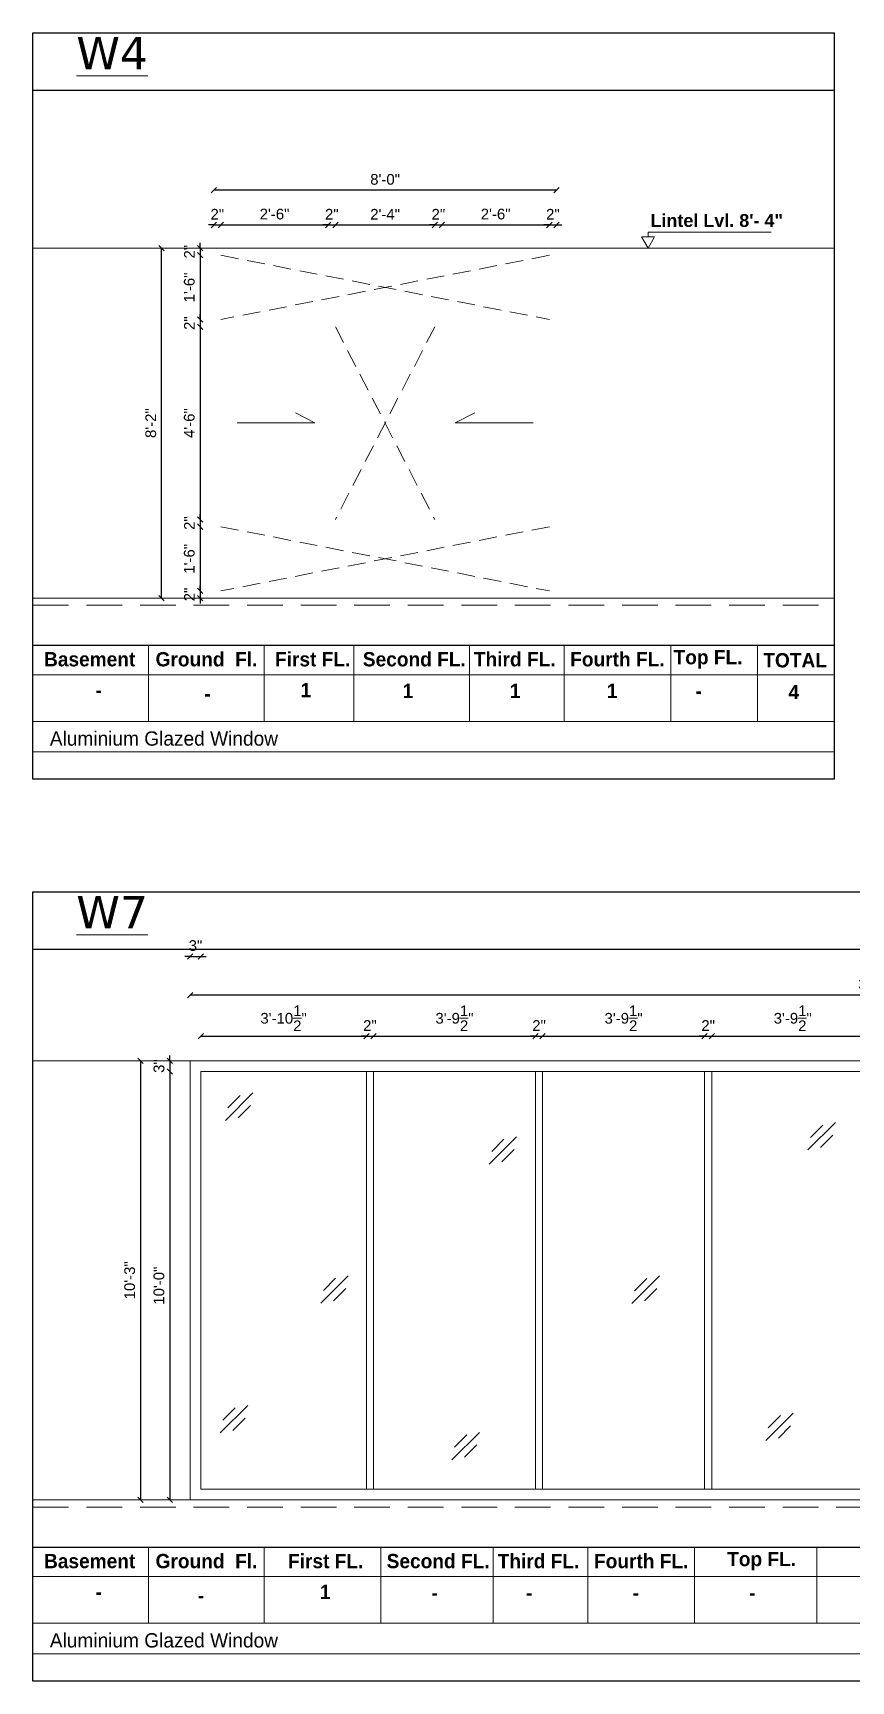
# Model space of a CAD drawing. Header units: inches. Extents: x 10755 to 33653, y -10992 to 10708.
# Drawn here: x 25923.3 to 26152.4, y 7801 to 8262.5 of the extents above; entities that cross this region are included whole.
import ezdxf

# ---------------------------------------------------------------- set-up
doc = ezdxf.new("R2010")
doc.units = ezdxf.units.IN
doc.header["$MEASUREMENT"] = 0
doc.linetypes.add('DASHED', pattern=[0.75, 0.5, -0.25])
for name, color, linetype, lineweight in [('dimension inter - 8', 6, 'Continuous', 13), ('Dimention', 4, 'Continuous', 15), ('ELE 2', 3, 'Continuous', 9), ('elevation - 1', 6, 'Continuous', 13), ('hatch3', 43, 'Continuous', 5), ('int dim', 6, 'Continuous', 15), ('PLASTER', 50, 'Continuous', 9), ('Text', 150, 'Continuous', 18), ('wall', 1, 'Continuous', 35)]:
    doc.layers.add(name, color=color, linetype=linetype, lineweight=lineweight)
doc.layers.add('ele 3', color=6, linetype='Continuous')
doc.layers.get('dimension inter - 8').off()
doc.styles.add('ordinary', font='arial.ttf')
doc.styles.add('SCALE 50', font='GOTHIC.TTF', dxfattribs={"height": 100})
doc.styles.get("Standard").update_dxf_attribs({"font": 'arial.ttf'})
doc.styles.add('Title Text', font='arialbd.ttf')
doc.dimstyles.new('Copy(2) of 96', dxfattribs={"dimtxt": 3, "dimasz": 1.5, "dimexe": 0.5, "dimexo": 0.5, "dimgap": 1.5, "dimtad": 1, "dimdec": 1, "dimzin": 11, "dimdsep": 46, "dimlunit": 4, "dimtxsty": 'ordinary', "dimblk": 'OBLIQUE', "dimcen": 0.09, "dimse1": 1, "dimse2": 1, "dimclrt": 7, "dimazin": 0, "dimtfac": 1, "dimtdec": 1, "dimtix": 1, "dimtmove": 2, "dimatfit": 3, "dimldrblk": 'leader', "dimfxl": 0.5, "dimfxlon": 1, "dimtolj": 1, "dimtzin": 0, "dimarcsym": 0})

# ---------------------------------------------------------------- blocks, each defined once
blk = doc.blocks.new('*U1893')
blk.add_line((-3.85, 0), (3.85, 0))
blk.add_lwpolyline([(0, 0), (1.52, 2.64), (-1.52, 2.64)], close=True)
blk.add_lwpolyline([(0, 2.64), (0, 3.74), (28.74, 3.74)])
at = {"style": 'Title Text'}
blk.add_attdef('SILL', (0.57, 4.95), '', height=3, dxfattribs=at)
blk = doc.blocks.new('w4')
at = {"layer": 'hatch3', "linetype": 'DASHED', "lineweight": 0, "ltscale": 10}
for p, q in [((23115.36, 1930.52), (23023.36, 1912.52)), ((23023.36, 1930.52), (23115.36, 1912.52)), ((23055.43, 1910.52), (23083.28, 1856.52)), ((23083.28, 1910.52), (23055.43, 1856.52)), ((23115.36, 1854.52), (23023.36, 1836.52)), ((23023.36, 1854.52), (23115.36, 1836.52))]:
    blk.add_line(p, q, dxfattribs=at)
at = {"layer": 'Text'}
for points in [[(23027.9, 1883.58), (23049.7, 1883.58), (23044.25, 1886.44)], [(23110.81, 1883.58), (23089.01, 1883.58), (23094.47, 1886.44)]]:
    blk.add_lwpolyline(points, dxfattribs=at)
blk = doc.blocks.new('_Oblique')
at = {"layer": 'wall', "color": 0, "lineweight": -2}
blk.add_line((-0.5, -0.5), (0.5, 0.5), dxfattribs=at)
blk = doc.blocks.new('*D3466')
at = {"layer": 'Defpoints', "color": 0, "transparency": 16777216}
for p in [(25973.91, 8202.23), (25970.11, 8200.23), (25975.91, 8200.23)]:
    blk.add_point(p, dxfattribs=at)
at = {"layer": 'Dimention', "color": 0, "lineweight": -2, "transparency": 16777216}
for p, q in [((25970.11, 8202.23), (25970.11, 8203.73)), ((25970.11, 8202.23), (25970.11, 8200.23)), ((25970.11, 8200.23), (25970.11, 8198.73))]:
    blk.add_line(p, q, dxfattribs=at)
at = {"layer": 'Dimention', "color": 0, "lineweight": -2, "transparency": 16777216, "xscale": 1.5, "yscale": 1.5, "zscale": 1.5}
for p, rotation in [((25970.11, 8202.23), 270), ((25970.11, 8200.23), 90)]:
    blk.add_blockref('_Oblique', p, dxfattribs=dict(at, rotation=rotation))
at = {"layer": 'Dimention', "color": 7, "transparency": 16777216, "insert": (25967.1, 8201.23), "char_height": 3, "attachment_point": 5, "rotation": 90, "style": 'ordinary'}
blk.add_mtext('\\A1;2"', dxfattribs=at)
blk = doc.blocks.new('leader')
blk.add_solid([(-1.34, 0.32), (0, 0), (-1.34, -0.32)])
blk = doc.blocks.new('*D3467')
at = {"layer": 'Defpoints', "color": 0, "transparency": 16777216}
for p in [(25975.91, 8200.23), (25970.11, 8182.23), (25975.91, 8182.23)]:
    blk.add_point(p, dxfattribs=at)
at = {"layer": 'Dimention', "color": 0, "lineweight": -2, "transparency": 16777216}
blk.add_line((25970.11, 8200.23), (25970.11, 8182.23), dxfattribs=at)
at = {"layer": 'Dimention', "color": 0, "lineweight": -2, "transparency": 16777216, "xscale": 1.5, "yscale": 1.5, "zscale": 1.5}
for p, rotation in [((25970.11, 8200.23), 90), ((25970.11, 8182.23), 270)]:
    blk.add_blockref('_Oblique', p, dxfattribs=dict(at, rotation=rotation))
at = {"layer": 'Dimention', "color": 7, "transparency": 16777216, "insert": (25967.07, 8191.23), "char_height": 3, "attachment_point": 5, "rotation": 90, "style": 'ordinary'}
blk.add_mtext('\\A1;1\'-6"', dxfattribs=at)
blk = doc.blocks.new('*D3468')
at = {"layer": 'Defpoints', "color": 0, "transparency": 16777216}
for p in [(25970.11, 8180.23), (25975.91, 8182.23), (25975.91, 8180.23)]:
    blk.add_point(p, dxfattribs=at)
at = {"layer": 'Dimention', "color": 0, "lineweight": -2, "transparency": 16777216}
for p, q in [((25970.11, 8182.23), (25970.11, 8183.73)), ((25970.11, 8182.23), (25970.11, 8180.23)), ((25970.11, 8180.23), (25970.11, 8178.73))]:
    blk.add_line(p, q, dxfattribs=at)
at = {"layer": 'Dimention', "color": 0, "lineweight": -2, "transparency": 16777216, "xscale": 1.5, "yscale": 1.5, "zscale": 1.5}
for p, rotation in [((25970.11, 8182.23), 270), ((25970.11, 8180.23), 90)]:
    blk.add_blockref('_Oblique', p, dxfattribs=dict(at, rotation=rotation))
at = {"layer": 'Dimention', "color": 7, "transparency": 16777216, "insert": (25967.1, 8181.23), "char_height": 3, "attachment_point": 5, "rotation": 90, "style": 'ordinary'}
blk.add_mtext('\\A1;2"', dxfattribs=at)
blk = doc.blocks.new('*D3469')
at = {"layer": 'Defpoints', "color": 0, "transparency": 16777216}
for p in [(25975.91, 8180.23), (25970.11, 8126.23), (25975.91, 8126.23)]:
    blk.add_point(p, dxfattribs=at)
at = {"layer": 'Dimention', "color": 0, "lineweight": -2, "transparency": 16777216}
blk.add_line((25970.11, 8180.23), (25970.11, 8126.23), dxfattribs=at)
at = {"layer": 'Dimention', "color": 0, "lineweight": -2, "transparency": 16777216, "xscale": 1.5, "yscale": 1.5, "zscale": 1.5}
for p, rotation in [((25970.11, 8180.23), 90), ((25970.11, 8126.23), 270)]:
    blk.add_blockref('_Oblique', p, dxfattribs=dict(at, rotation=rotation))
at = {"layer": 'Dimention', "color": 7, "transparency": 16777216, "insert": (25967.07, 8153.23), "char_height": 3, "attachment_point": 5, "rotation": 90, "style": 'ordinary'}
blk.add_mtext('\\A1;4\'-6"', dxfattribs=at)
blk = doc.blocks.new('*D3470')
at = {"layer": 'Defpoints', "color": 0, "transparency": 16777216}
for p in [(25970.11, 8124.23), (25975.91, 8126.23), (25975.91, 8124.23)]:
    blk.add_point(p, dxfattribs=at)
at = {"layer": 'Dimention', "color": 0, "lineweight": -2, "transparency": 16777216}
for p, q in [((25970.11, 8126.23), (25970.11, 8127.73)), ((25970.11, 8126.23), (25970.11, 8124.23)), ((25970.11, 8124.23), (25970.11, 8122.73))]:
    blk.add_line(p, q, dxfattribs=at)
at = {"layer": 'Dimention', "color": 0, "lineweight": -2, "transparency": 16777216, "xscale": 1.5, "yscale": 1.5, "zscale": 1.5}
for p, rotation in [((25970.11, 8126.23), 270), ((25970.11, 8124.23), 90)]:
    blk.add_blockref('_Oblique', p, dxfattribs=dict(at, rotation=rotation))
at = {"layer": 'Dimention', "color": 7, "transparency": 16777216, "insert": (25967.1, 8125.23), "char_height": 3, "attachment_point": 5, "rotation": 90, "style": 'ordinary'}
blk.add_mtext('\\A1;2"', dxfattribs=at)
blk = doc.blocks.new('*D3471')
at = {"layer": 'Defpoints', "color": 0, "transparency": 16777216}
for p in [(25975.91, 8124.23), (25970.11, 8106.23), (25975.91, 8106.23)]:
    blk.add_point(p, dxfattribs=at)
at = {"layer": 'Dimention', "color": 0, "lineweight": -2, "transparency": 16777216}
blk.add_line((25970.11, 8124.23), (25970.11, 8106.23), dxfattribs=at)
at = {"layer": 'Dimention', "color": 0, "lineweight": -2, "transparency": 16777216, "xscale": 1.5, "yscale": 1.5, "zscale": 1.5}
for p, rotation in [((25970.11, 8124.23), 90), ((25970.11, 8106.23), 270)]:
    blk.add_blockref('_Oblique', p, dxfattribs=dict(at, rotation=rotation))
at = {"layer": 'Dimention', "color": 7, "transparency": 16777216, "insert": (25967.07, 8115.23), "char_height": 3, "attachment_point": 5, "rotation": 90, "style": 'ordinary'}
blk.add_mtext('\\A1;1\'-6"', dxfattribs=at)
blk = doc.blocks.new('*D3472')
at = {"layer": 'Defpoints', "color": 0, "transparency": 16777216}
for p in [(25975.91, 8106.23), (25970.11, 8104.23), (25973.91, 8104.23)]:
    blk.add_point(p, dxfattribs=at)
at = {"layer": 'Dimention', "color": 0, "lineweight": -2, "transparency": 16777216}
for p, q in [((25970.11, 8106.23), (25970.11, 8107.73)), ((25970.11, 8106.23), (25970.11, 8104.23)), ((25970.11, 8104.23), (25970.11, 8102.73))]:
    blk.add_line(p, q, dxfattribs=at)
at = {"layer": 'Dimention', "color": 0, "lineweight": -2, "transparency": 16777216, "xscale": 1.5, "yscale": 1.5, "zscale": 1.5}
for p, rotation in [((25970.11, 8106.23), 270), ((25970.11, 8104.23), 90)]:
    blk.add_blockref('_Oblique', p, dxfattribs=dict(at, rotation=rotation))
at = {"layer": 'Dimention', "color": 7, "transparency": 16777216, "insert": (25967.1, 8105.23), "char_height": 3, "attachment_point": 5, "rotation": 90, "style": 'ordinary'}
blk.add_mtext('\\A1;2"', dxfattribs=at)
blk = doc.blocks.new('*D3448')
at = {"layer": 'Defpoints', "color": 0, "transparency": 16777216}
for p in [(25959.32, 8202.23), (25973.91, 8202.23), (25973.91, 8104.23)]:
    blk.add_point(p, dxfattribs=at)
at = {"layer": 'Dimention', "color": 0, "lineweight": -2, "transparency": 16777216}
blk.add_line((25959.32, 8104.23), (25959.32, 8202.23), dxfattribs=at)
at = {"layer": 'Dimention', "color": 0, "lineweight": -2, "transparency": 16777216, "xscale": 1.5, "yscale": 1.5, "zscale": 1.5}
for p, rotation in [((25959.32, 8202.23), 90), ((25959.32, 8104.23), 270)]:
    blk.add_blockref('_Oblique', p, dxfattribs=dict(at, rotation=rotation))
at = {"layer": 'Dimention', "color": 7, "transparency": 16777216, "insert": (25956.29, 8153.23), "char_height": 3, "attachment_point": 5, "rotation": 90, "style": 'ordinary'}
blk.add_mtext('\\A1;8\'-2"', dxfattribs=at)
blk = doc.blocks.new('*D3449')
at = {"layer": 'Defpoints', "color": 0, "transparency": 16777216}
for p in [(25975.91, 8208.71), (25973.91, 8202.23), (25975.91, 8200.23)]:
    blk.add_point(p, dxfattribs=at)
at = {"layer": 'Dimention', "color": 0, "lineweight": -2, "transparency": 16777216}
for p, q in [((25973.91, 8208.71), (25972.41, 8208.71)), ((25973.91, 8208.71), (25975.91, 8208.71)), ((25975.91, 8208.71), (25977.41, 8208.71))]:
    blk.add_line(p, q, dxfattribs=at)
at = {"layer": 'Dimention', "color": 0, "lineweight": -2, "transparency": 16777216, "xscale": 1.5, "yscale": 1.5, "zscale": 1.5}
blk.add_blockref('_Oblique', (25973.91, 8208.71), dxfattribs=at)
at = {"layer": 'Dimention', "color": 0, "lineweight": -2, "transparency": 16777216, "xscale": 1.5, "yscale": 1.5, "zscale": 1.5, "rotation": 180}
blk.add_blockref('_Oblique', (25975.91, 8208.71), dxfattribs=at)
at = {"layer": 'Dimention', "color": 7, "transparency": 16777216, "insert": (25974.91, 8211.72), "char_height": 3, "attachment_point": 5, "style": 'ordinary'}
blk.add_mtext('\\A1;2"', dxfattribs=at)
blk = doc.blocks.new('*D3450')
at = {"layer": 'Defpoints', "color": 0, "transparency": 16777216}
for p in [(26005.98, 8208.71), (25975.91, 8200.23), (26005.98, 8180.23)]:
    blk.add_point(p, dxfattribs=at)
at = {"layer": 'Dimention', "color": 0, "lineweight": -2, "transparency": 16777216}
blk.add_line((25975.91, 8208.71), (26005.98, 8208.71), dxfattribs=at)
at = {"layer": 'Dimention', "color": 0, "lineweight": -2, "transparency": 16777216, "xscale": 1.5, "yscale": 1.5, "zscale": 1.5, "rotation": 180}
blk.add_blockref('_Oblique', (25975.91, 8208.71), dxfattribs=at)
at = {"layer": 'Dimention', "color": 0, "lineweight": -2, "transparency": 16777216, "xscale": 1.5, "yscale": 1.5, "zscale": 1.5}
blk.add_blockref('_Oblique', (26005.98, 8208.71), dxfattribs=at)
at = {"layer": 'Dimention', "color": 7, "transparency": 16777216, "insert": (25990.94, 8211.75), "char_height": 3, "attachment_point": 5, "style": 'ordinary'}
blk.add_mtext('\\A1;2\'-6"', dxfattribs=at)
blk = doc.blocks.new('*D3473')
at = {"layer": 'Defpoints', "color": 0, "transparency": 16777216}
for p in [(26069.91, 8208.71), (26069.91, 8202.23), (26067.91, 8200.23)]:
    blk.add_point(p, dxfattribs=at)
at = {"layer": 'Dimention', "color": 0, "lineweight": -2, "transparency": 16777216}
for p, q in [((26067.91, 8208.71), (26066.41, 8208.71)), ((26067.91, 8208.71), (26069.91, 8208.71)), ((26069.91, 8208.71), (26071.41, 8208.71))]:
    blk.add_line(p, q, dxfattribs=at)
at = {"layer": 'Dimention', "color": 0, "lineweight": -2, "transparency": 16777216, "xscale": 1.5, "yscale": 1.5, "zscale": 1.5}
blk.add_blockref('_Oblique', (26067.91, 8208.71), dxfattribs=at)
at = {"layer": 'Dimention', "color": 0, "lineweight": -2, "transparency": 16777216, "xscale": 1.5, "yscale": 1.5, "zscale": 1.5, "rotation": 180}
blk.add_blockref('_Oblique', (26069.91, 8208.71), dxfattribs=at)
at = {"layer": 'Dimention', "color": 7, "transparency": 16777216, "insert": (26068.91, 8211.72), "char_height": 3, "attachment_point": 5, "style": 'ordinary'}
blk.add_mtext('\\A1;2"', dxfattribs=at)
blk = doc.blocks.new('*D3474')
at = {"layer": 'Defpoints', "color": 0, "transparency": 16777216}
for p in [(25973.91, 8218.44), (25973.91, 8202.23), (26069.91, 8202.23)]:
    blk.add_point(p, dxfattribs=at)
at = {"layer": 'Dimention', "color": 0, "lineweight": -2, "transparency": 16777216}
blk.add_line((26069.91, 8218.44), (25973.91, 8218.44), dxfattribs=at)
at = {"layer": 'Dimention', "color": 0, "lineweight": -2, "transparency": 16777216, "xscale": 1.5, "yscale": 1.5, "zscale": 1.5, "rotation": 180}
blk.add_blockref('_Oblique', (25973.91, 8218.44), dxfattribs=at)
at = {"layer": 'Dimention', "color": 0, "lineweight": -2, "transparency": 16777216, "xscale": 1.5, "yscale": 1.5, "zscale": 1.5}
blk.add_blockref('_Oblique', (26069.91, 8218.44), dxfattribs=at)
at = {"layer": 'Dimention', "color": 7, "transparency": 16777216, "insert": (26021.91, 8221.47), "char_height": 3, "attachment_point": 5, "style": 'ordinary'}
blk.add_mtext('\\A1;8\'-0"', dxfattribs=at)
blk = doc.blocks.new('*D3475')
at = {"layer": 'Defpoints', "color": 0, "transparency": 16777216}
for p in [(26007.98, 8208.71), (26005.98, 8180.23), (26007.98, 8180.23)]:
    blk.add_point(p, dxfattribs=at)
at = {"layer": 'Dimention', "color": 0, "lineweight": -2, "transparency": 16777216}
for p, q in [((26005.98, 8208.71), (26004.48, 8208.71)), ((26005.98, 8208.71), (26007.98, 8208.71)), ((26007.98, 8208.71), (26009.48, 8208.71))]:
    blk.add_line(p, q, dxfattribs=at)
at = {"layer": 'Dimention', "color": 0, "lineweight": -2, "transparency": 16777216, "xscale": 1.5, "yscale": 1.5, "zscale": 1.5}
blk.add_blockref('_Oblique', (26005.98, 8208.71), dxfattribs=at)
at = {"layer": 'Dimention', "color": 0, "lineweight": -2, "transparency": 16777216, "xscale": 1.5, "yscale": 1.5, "zscale": 1.5, "rotation": 180}
blk.add_blockref('_Oblique', (26007.98, 8208.71), dxfattribs=at)
at = {"layer": 'Dimention', "color": 7, "transparency": 16777216, "insert": (26006.98, 8211.72), "char_height": 3, "attachment_point": 5, "style": 'ordinary'}
blk.add_mtext('\\A1;2"', dxfattribs=at)
blk = doc.blocks.new('*D3476')
at = {"layer": 'Defpoints', "color": 0, "transparency": 16777216}
for p in [(26035.83, 8208.71), (26007.98, 8180.23), (26035.83, 8180.23)]:
    blk.add_point(p, dxfattribs=at)
at = {"layer": 'Dimention', "color": 0, "lineweight": -2, "transparency": 16777216}
blk.add_line((26007.98, 8208.71), (26035.83, 8208.71), dxfattribs=at)
at = {"layer": 'Dimention', "color": 0, "lineweight": -2, "transparency": 16777216, "xscale": 1.5, "yscale": 1.5, "zscale": 1.5, "rotation": 180}
blk.add_blockref('_Oblique', (26007.98, 8208.71), dxfattribs=at)
at = {"layer": 'Dimention', "color": 0, "lineweight": -2, "transparency": 16777216, "xscale": 1.5, "yscale": 1.5, "zscale": 1.5}
blk.add_blockref('_Oblique', (26035.83, 8208.71), dxfattribs=at)
at = {"layer": 'Dimention', "color": 7, "transparency": 16777216, "insert": (26021.91, 8211.72), "char_height": 3, "attachment_point": 5, "style": 'ordinary'}
blk.add_mtext('\\A1;2\'-4"', dxfattribs=at)
blk = doc.blocks.new('*D3477')
at = {"layer": 'Defpoints', "color": 0, "transparency": 16777216}
for p in [(26037.83, 8208.71), (26035.83, 8180.23), (26037.83, 8180.23)]:
    blk.add_point(p, dxfattribs=at)
at = {"layer": 'Dimention', "color": 0, "lineweight": -2, "transparency": 16777216}
for p, q in [((26035.83, 8208.71), (26034.33, 8208.71)), ((26035.83, 8208.71), (26037.83, 8208.71)), ((26037.83, 8208.71), (26039.33, 8208.71))]:
    blk.add_line(p, q, dxfattribs=at)
at = {"layer": 'Dimention', "color": 0, "lineweight": -2, "transparency": 16777216, "xscale": 1.5, "yscale": 1.5, "zscale": 1.5}
blk.add_blockref('_Oblique', (26035.83, 8208.71), dxfattribs=at)
at = {"layer": 'Dimention', "color": 0, "lineweight": -2, "transparency": 16777216, "xscale": 1.5, "yscale": 1.5, "zscale": 1.5, "rotation": 180}
blk.add_blockref('_Oblique', (26037.83, 8208.71), dxfattribs=at)
at = {"layer": 'Dimention', "color": 7, "transparency": 16777216, "insert": (26036.83, 8211.72), "char_height": 3, "attachment_point": 5, "style": 'ordinary'}
blk.add_mtext('\\A1;2"', dxfattribs=at)
blk = doc.blocks.new('*D3478')
at = {"layer": 'Defpoints', "color": 0, "transparency": 16777216}
for p in [(26067.91, 8208.71), (26037.83, 8180.23), (26067.91, 8180.23)]:
    blk.add_point(p, dxfattribs=at)
at = {"layer": 'Dimention', "color": 0, "lineweight": -2, "transparency": 16777216}
blk.add_line((26037.83, 8208.71), (26067.91, 8208.71), dxfattribs=at)
at = {"layer": 'Dimention', "color": 0, "lineweight": -2, "transparency": 16777216, "xscale": 1.5, "yscale": 1.5, "zscale": 1.5, "rotation": 180}
blk.add_blockref('_Oblique', (26037.83, 8208.71), dxfattribs=at)
at = {"layer": 'Dimention', "color": 0, "lineweight": -2, "transparency": 16777216, "xscale": 1.5, "yscale": 1.5, "zscale": 1.5}
blk.add_blockref('_Oblique', (26067.91, 8208.71), dxfattribs=at)
at = {"layer": 'Dimention', "color": 7, "transparency": 16777216, "insert": (26052.87, 8211.75), "char_height": 3, "attachment_point": 5, "style": 'ordinary'}
blk.add_mtext('\\A1;2\'-6"', dxfattribs=at)
blk = doc.blocks.new('glass')
at = {"layer": 'Dimention'}
for p, q in [((25987.01, 7639.88), (25994.7, 7647.56)), ((25987.72, 7643.41), (25991.16, 7646.86)), ((25990.55, 7640.58), (25993.99, 7644.03))]:
    blk.add_line(p, q, dxfattribs=at)
blk = doc.blocks.new('w7')
at = {"layer": 'elevation - 1'}
for p, q in [((26238.15, 7700.43), (26238.15, 7583.43)), ((26240.15, 7700.43), (26240.15, 7583.43)), ((26285.52, 7700.43), (26285.52, 7583.43)), ((26287.52, 7700.43), (26287.52, 7583.43)), ((26332.89, 7700.43), (26332.89, 7583.43)), ((26334.89, 7700.43), (26334.89, 7583.43)), ((26380.26, 7700.43), (26380.26, 7583.43)), ((26382.26, 7700.43), (26382.26, 7583.43)), ((26427.62, 7700.43), (26427.62, 7583.43)), ((26429.62, 7700.43), (26429.62, 7583.43)), ((26474.99, 7700.43), (26474.99, 7583.43)), ((26476.99, 7700.43), (26476.99, 7583.43)), ((26522.36, 7700.43), (26522.36, 7583.43)), ((26524.36, 7700.43), (26524.36, 7583.43))]:
    blk.add_line(p, q, dxfattribs=at)
for points in [[(26188.78, 7580.43), (26188.78, 7703.43), (26573.73, 7703.43), (26573.73, 7580.43)], [(26191.78, 7583.43), (26191.78, 7700.43), (26570.73, 7700.43), (26570.73, 7583.43)]]:
    blk.add_lwpolyline(points, close=True, dxfattribs=at)
at = {"layer": 'Dimention'}
for p in [(211.67, 46.84), (374.81, 38.55), (456.3, 37.37), (562.59, 37.37), (285.53, 34.55), (238.39, -4.36), (325.53, -4.4), (517.71, -0.36), (420.87, -5.08), (210.23, -40.68), (362.99, -42.82), (470.47, -41.64), (566.13, -41.64), (275.11, -48.21)]:
    blk.add_blockref('glass', p, dxfattribs=at)
blk = doc.blocks.new('*D3451')
at = {"layer": 'Defpoints', "color": 0, "transparency": 16777216}
for p in [(25961.61, 7971.68), (25967.29, 7974.68), (25970.29, 7971.68)]:
    blk.add_point(p, dxfattribs=at)
at = {"layer": 'Dimention', "color": 0, "lineweight": -2, "transparency": 16777216}
for p, q in [((25961.61, 7974.68), (25961.61, 7976.18)), ((25961.61, 7974.68), (25961.61, 7971.68)), ((25961.61, 7971.68), (25961.61, 7970.18))]:
    blk.add_line(p, q, dxfattribs=at)
at = {"layer": 'Dimention', "color": 0, "lineweight": -2, "transparency": 16777216, "xscale": 1.5, "yscale": 1.5, "zscale": 1.5}
for p, rotation in [((25961.61, 7974.68), 270), ((25961.61, 7971.68), 90)]:
    blk.add_blockref('_Oblique', p, dxfattribs=dict(at, rotation=rotation))
at = {"layer": 'Dimention', "color": 7, "transparency": 16777216, "insert": (25958.57, 7973.18), "char_height": 3, "attachment_point": 5, "rotation": 90, "style": 'ordinary'}
blk.add_mtext('\\A1;3"', dxfattribs=at)
blk = doc.blocks.new('*D3452')
at = {"layer": 'Defpoints', "color": 0, "transparency": 16777216}
for p in [(25970.29, 7971.68), (25961.61, 7851.68), (25967.29, 7851.68)]:
    blk.add_point(p, dxfattribs=at)
at = {"layer": 'Dimention', "color": 0, "lineweight": -2, "transparency": 16777216}
blk.add_line((25961.61, 7971.68), (25961.61, 7851.68), dxfattribs=at)
at = {"layer": 'Dimention', "color": 0, "lineweight": -2, "transparency": 16777216, "xscale": 1.5, "yscale": 1.5, "zscale": 1.5}
for p, rotation in [((25961.61, 7971.68), 90), ((25961.61, 7851.68), 270)]:
    blk.add_blockref('_Oblique', p, dxfattribs=dict(at, rotation=rotation))
at = {"layer": 'Dimention', "color": 7, "transparency": 16777216, "insert": (25958.57, 7911.68), "char_height": 3, "attachment_point": 5, "rotation": 90, "style": 'ordinary'}
blk.add_mtext('\\A1;10\'-0"', dxfattribs=at)
blk = doc.blocks.new('*D3453')
at = {"layer": 'Defpoints', "color": 0, "transparency": 16777216}
for p in [(25967.29, 7974.68), (25953.42, 7851.68), (25967.29, 7851.68)]:
    blk.add_point(p, dxfattribs=at)
at = {"layer": 'Dimention', "color": 0, "lineweight": -2, "transparency": 16777216}
blk.add_line((25953.42, 7974.68), (25953.42, 7851.68), dxfattribs=at)
at = {"layer": 'Dimention', "color": 0, "lineweight": -2, "transparency": 16777216, "xscale": 1.5, "yscale": 1.5, "zscale": 1.5}
for p, rotation in [((25953.42, 7974.68), 90), ((25953.42, 7851.68), 270)]:
    blk.add_blockref('_Oblique', p, dxfattribs=dict(at, rotation=rotation))
at = {"layer": 'Dimention', "color": 7, "transparency": 16777216, "insert": (25950.38, 7913.18), "char_height": 3, "attachment_point": 5, "rotation": 90, "style": 'ordinary'}
blk.add_mtext('\\A1;10\'-3"', dxfattribs=at)
blk = doc.blocks.new('*D3479')
at = {"layer": 'Defpoints', "color": 0, "transparency": 16777216}
for p in [(25970.29, 8003.88), (25967.29, 7997.03), (25970.29, 7971.68)]:
    blk.add_point(p, dxfattribs=at)
at = {"layer": 'Dimention', "color": 0, "lineweight": -2, "transparency": 16777216}
for p, q in [((25967.29, 8003.88), (25965.79, 8003.88)), ((25967.29, 8003.88), (25970.29, 8003.88)), ((25970.29, 8003.88), (25971.79, 8003.88))]:
    blk.add_line(p, q, dxfattribs=at)
at = {"layer": 'Dimention', "color": 0, "lineweight": -2, "transparency": 16777216, "xscale": 1.5, "yscale": 1.5, "zscale": 1.5}
blk.add_blockref('_Oblique', (25967.29, 8003.88), dxfattribs=at)
at = {"layer": 'Dimention', "color": 0, "lineweight": -2, "transparency": 16777216, "xscale": 1.5, "yscale": 1.5, "zscale": 1.5, "rotation": 180}
blk.add_blockref('_Oblique', (25970.29, 8003.88), dxfattribs=at)
at = {"layer": 'Dimention', "color": 7, "transparency": 16777216, "insert": (25968.79, 8006.91), "char_height": 3, "attachment_point": 5, "style": 'ordinary'}
blk.add_mtext('\\A1;3"', dxfattribs=at)
blk = doc.blocks.new('*D3480')
at = {"layer": 'Defpoints', "color": 0, "transparency": 16777216}
for p in [(26016.66, 7981.52), (25970.29, 7971.68), (26016.66, 7971.68)]:
    blk.add_point(p, dxfattribs=at)
at = {"layer": 'Dimention', "color": 0, "lineweight": -2, "transparency": 16777216}
blk.add_line((25970.29, 7981.52), (26016.66, 7981.52), dxfattribs=at)
at = {"layer": 'Dimention', "color": 0, "lineweight": -2, "transparency": 16777216, "xscale": 1.5, "yscale": 1.5, "zscale": 1.5, "rotation": 180}
blk.add_blockref('_Oblique', (25970.29, 7981.52), dxfattribs=at)
at = {"layer": 'Dimention', "color": 0, "lineweight": -2, "transparency": 16777216, "xscale": 1.5, "yscale": 1.5, "zscale": 1.5}
blk.add_blockref('_Oblique', (26016.66, 7981.52), dxfattribs=at)
at = {"layer": 'Dimention', "color": 7, "transparency": 16777216, "insert": (25993.47, 7986.56), "char_height": 3, "attachment_point": 5, "style": 'ordinary'}
blk.add_mtext('\\A1;3\'-10{\\H1.000000x;\\S1/2;}"', dxfattribs=at)
blk = doc.blocks.new('*D3481')
at = {"layer": 'Defpoints', "color": 0, "transparency": 16777216}
for p in [(26018.66, 7981.52), (26016.66, 7971.68), (26018.66, 7971.68)]:
    blk.add_point(p, dxfattribs=at)
at = {"layer": 'Dimention', "color": 0, "lineweight": -2, "transparency": 16777216}
for p, q in [((26016.66, 7981.52), (26015.16, 7981.52)), ((26016.66, 7981.52), (26018.66, 7981.52)), ((26018.66, 7981.52), (26020.16, 7981.52))]:
    blk.add_line(p, q, dxfattribs=at)
at = {"layer": 'Dimention', "color": 0, "lineweight": -2, "transparency": 16777216, "xscale": 1.5, "yscale": 1.5, "zscale": 1.5}
blk.add_blockref('_Oblique', (26016.66, 7981.52), dxfattribs=at)
at = {"layer": 'Dimention', "color": 0, "lineweight": -2, "transparency": 16777216, "xscale": 1.5, "yscale": 1.5, "zscale": 1.5, "rotation": 180}
blk.add_blockref('_Oblique', (26018.66, 7981.52), dxfattribs=at)
at = {"layer": 'Dimention', "color": 7, "transparency": 16777216, "insert": (26017.66, 7984.53), "char_height": 3, "attachment_point": 5, "style": 'ordinary'}
blk.add_mtext('\\A1;2"', dxfattribs=at)
blk = doc.blocks.new('*D3482')
at = {"layer": 'Defpoints', "color": 0, "transparency": 16777216}
for p in [(26064.03, 7981.52), (26018.66, 7971.68), (26064.03, 7971.68)]:
    blk.add_point(p, dxfattribs=at)
at = {"layer": 'Dimention', "color": 0, "lineweight": -2, "transparency": 16777216}
blk.add_line((26018.66, 7981.52), (26064.03, 7981.52), dxfattribs=at)
at = {"layer": 'Dimention', "color": 0, "lineweight": -2, "transparency": 16777216, "xscale": 1.5, "yscale": 1.5, "zscale": 1.5, "rotation": 180}
blk.add_blockref('_Oblique', (26018.66, 7981.52), dxfattribs=at)
at = {"layer": 'Dimention', "color": 0, "lineweight": -2, "transparency": 16777216, "xscale": 1.5, "yscale": 1.5, "zscale": 1.5}
blk.add_blockref('_Oblique', (26064.03, 7981.52), dxfattribs=at)
at = {"layer": 'Dimention', "color": 7, "transparency": 16777216, "insert": (26041.34, 7986.56), "char_height": 3, "attachment_point": 5, "style": 'ordinary'}
blk.add_mtext('\\A1;3\'-9{\\H1.000000x;\\S1/2;}"', dxfattribs=at)
blk = doc.blocks.new('*D3483')
at = {"layer": 'Defpoints', "color": 0, "transparency": 16777216}
for p in [(26066.03, 7981.52), (26064.03, 7971.68), (26066.03, 7971.68)]:
    blk.add_point(p, dxfattribs=at)
at = {"layer": 'Dimention', "color": 0, "lineweight": -2, "transparency": 16777216}
for p, q in [((26064.03, 7981.52), (26062.53, 7981.52)), ((26064.03, 7981.52), (26066.03, 7981.52)), ((26066.03, 7981.52), (26067.53, 7981.52))]:
    blk.add_line(p, q, dxfattribs=at)
at = {"layer": 'Dimention', "color": 0, "lineweight": -2, "transparency": 16777216, "xscale": 1.5, "yscale": 1.5, "zscale": 1.5}
blk.add_blockref('_Oblique', (26064.03, 7981.52), dxfattribs=at)
at = {"layer": 'Dimention', "color": 0, "lineweight": -2, "transparency": 16777216, "xscale": 1.5, "yscale": 1.5, "zscale": 1.5, "rotation": 180}
blk.add_blockref('_Oblique', (26066.03, 7981.52), dxfattribs=at)
at = {"layer": 'Dimention', "color": 7, "transparency": 16777216, "insert": (26065.03, 7984.53), "char_height": 3, "attachment_point": 5, "style": 'ordinary'}
blk.add_mtext('\\A1;2"', dxfattribs=at)
blk = doc.blocks.new('*D3484')
at = {"layer": 'Defpoints', "color": 0, "transparency": 16777216}
for p in [(26111.4, 7981.52), (26066.03, 7971.68), (26111.4, 7971.68)]:
    blk.add_point(p, dxfattribs=at)
at = {"layer": 'Dimention', "color": 0, "lineweight": -2, "transparency": 16777216}
blk.add_line((26066.03, 7981.52), (26111.4, 7981.52), dxfattribs=at)
at = {"layer": 'Dimention', "color": 0, "lineweight": -2, "transparency": 16777216, "xscale": 1.5, "yscale": 1.5, "zscale": 1.5, "rotation": 180}
blk.add_blockref('_Oblique', (26066.03, 7981.52), dxfattribs=at)
at = {"layer": 'Dimention', "color": 0, "lineweight": -2, "transparency": 16777216, "xscale": 1.5, "yscale": 1.5, "zscale": 1.5}
blk.add_blockref('_Oblique', (26111.4, 7981.52), dxfattribs=at)
at = {"layer": 'Dimention', "color": 7, "transparency": 16777216, "insert": (26088.71, 7986.56), "char_height": 3, "attachment_point": 5, "style": 'ordinary'}
blk.add_mtext('\\A1;3\'-9{\\H1.000000x;\\S1/2;}"', dxfattribs=at)
blk = doc.blocks.new('*D3485')
at = {"layer": 'Defpoints', "color": 0, "transparency": 16777216}
for p in [(26113.4, 7981.52), (26111.4, 7971.68), (26113.4, 7971.68)]:
    blk.add_point(p, dxfattribs=at)
at = {"layer": 'Dimention', "color": 0, "lineweight": -2, "transparency": 16777216}
for p, q in [((26111.4, 7981.52), (26109.9, 7981.52)), ((26111.4, 7981.52), (26113.4, 7981.52)), ((26113.4, 7981.52), (26114.9, 7981.52))]:
    blk.add_line(p, q, dxfattribs=at)
at = {"layer": 'Dimention', "color": 0, "lineweight": -2, "transparency": 16777216, "xscale": 1.5, "yscale": 1.5, "zscale": 1.5}
blk.add_blockref('_Oblique', (26111.4, 7981.52), dxfattribs=at)
at = {"layer": 'Dimention', "color": 0, "lineweight": -2, "transparency": 16777216, "xscale": 1.5, "yscale": 1.5, "zscale": 1.5, "rotation": 180}
blk.add_blockref('_Oblique', (26113.4, 7981.52), dxfattribs=at)
at = {"layer": 'Dimention', "color": 7, "transparency": 16777216, "insert": (26112.4, 7984.53), "char_height": 3, "attachment_point": 5, "style": 'ordinary'}
blk.add_mtext('\\A1;2"', dxfattribs=at)
blk = doc.blocks.new('*D3486')
at = {"layer": 'Defpoints', "color": 0, "transparency": 16777216}
for p in [(26158.76, 7981.52), (26113.4, 7971.68), (26158.76, 7971.68)]:
    blk.add_point(p, dxfattribs=at)
at = {"layer": 'Dimention', "color": 0, "lineweight": -2, "transparency": 16777216}
blk.add_line((26113.4, 7981.52), (26158.76, 7981.52), dxfattribs=at)
at = {"layer": 'Dimention', "color": 0, "lineweight": -2, "transparency": 16777216, "xscale": 1.5, "yscale": 1.5, "zscale": 1.5, "rotation": 180}
blk.add_blockref('_Oblique', (26113.4, 7981.52), dxfattribs=at)
at = {"layer": 'Dimention', "color": 0, "lineweight": -2, "transparency": 16777216, "xscale": 1.5, "yscale": 1.5, "zscale": 1.5}
blk.add_blockref('_Oblique', (26158.76, 7981.52), dxfattribs=at)
at = {"layer": 'Dimention', "color": 7, "transparency": 16777216, "insert": (26136.08, 7986.56), "char_height": 3, "attachment_point": 5, "style": 'ordinary'}
blk.add_mtext('\\A1;3\'-9{\\H1.000000x;\\S1/2;}"', dxfattribs=at)
blk = doc.blocks.new('*D3496')
at = {"layer": 'Defpoints', "color": 0, "transparency": 16777216}
for p in [(25967.29, 7993.07), (25967.29, 7974.68), (26352.24, 7974.68)]:
    blk.add_point(p, dxfattribs=at)
at = {"layer": 'Dimention', "color": 0, "lineweight": -2, "transparency": 16777216}
blk.add_line((26352.24, 7993.07), (25967.29, 7993.07), dxfattribs=at)
at = {"layer": 'Dimention', "color": 0, "lineweight": -2, "transparency": 16777216, "xscale": 1.5, "yscale": 1.5, "zscale": 1.5, "rotation": 180}
blk.add_blockref('_Oblique', (25967.29, 7993.07), dxfattribs=at)
at = {"layer": 'Dimention', "color": 0, "lineweight": -2, "transparency": 16777216, "xscale": 1.5, "yscale": 1.5, "zscale": 1.5}
blk.add_blockref('_Oblique', (26352.24, 7993.07), dxfattribs=at)
at = {"layer": 'Dimention', "color": 7, "transparency": 16777216, "insert": (26159.76, 7996.1), "char_height": 3, "attachment_point": 5, "style": 'ordinary'}
blk.add_mtext('\\A1;32\'-1"', dxfattribs=at)

msp = doc.modelspace()

# ---------------------------------------------------------------- linework, layer by layer
at = {"layer": 'ELE 2', "ltscale": 12}
for p, q in [((25955.634, 8069.706), (25955.634, 8091.001)), ((25987.993, 8069.706), (25987.993, 8091.001)), ((26013.174, 8069.706), (26013.174, 8091.001)), ((26045.533, 8069.706), (26045.533, 8091.001)), ((26072.027, 8069.706), (26072.027, 8091.001)), ((26101.909, 8069.706), (26101.909, 8091.001)), ((26126.174, 8069.706), (26126.174, 8091.001)), ((26147.745, 8082.744), (25923.276, 8082.744)), ((26147.745, 8069.706), (25923.276, 8069.706)), ((26147.745, 8061.166), (25923.276, 8061.166)), ((25955.634, 7817.157), (25955.634, 7838.451)), ((25987.993, 7817.157), (25987.993, 7838.451)), ((26020.736, 7817.157), (26020.736, 7838.451)), ((26052.205, 7817.157), (26052.205, 7838.451)), ((26078.7, 7817.157), (26078.7, 7838.451)), ((26108.581, 7817.157), (26108.581, 7838.451)), ((26142.856, 7817.157), (26142.856, 7838.451)), ((26415.769, 7830.194), (25923.276, 7830.194)), ((26415.769, 7817.157), (25923.276, 7817.157)), ((26415.769, 7808.616), (25923.276, 7808.616))]:
    msp.add_line(p, q, dxfattribs=at)
at = {"layer": 'ele 3', "ltscale": 12}
for p, q in [((25923.276, 8262.487), (26147.745, 8262.487)), ((25923.276, 8053.508), (25923.276, 8262.487)), ((26147.745, 8053.508), (26147.745, 8262.487)), ((25923.276, 8246.462), (26147.745, 8246.462)), ((25923.276, 8091.001), (26147.745, 8091.001)), ((26147.745, 8053.508), (25923.276, 8053.508)), ((25923.276, 8021.938), (26415.769, 8021.938)), ((25923.276, 7800.958), (25923.276, 8021.938)), ((25923.276, 8005.912), (26415.769, 8005.912)), ((25923.276, 7838.451), (26415.769, 7838.451)), ((26415.769, 7800.958), (25923.276, 7800.958))]:
    msp.add_line(p, q, dxfattribs=at)
at = {"layer": 'hatch3', "linetype": 'DASHED', "lineweight": 0, "ltscale": 20}
for p, q in [((25923.276, 8102.229), (26147.745, 8102.229)), ((25923.276, 7849.68), (26415.769, 7849.68))]:
    msp.add_line(p, q, dxfattribs=at)
at = {"layer": 'PLASTER', "ltscale": 50}
for p, q in [((25923.276, 8202.229), (26147.745, 8202.229)), ((25923.276, 8104.229), (26147.745, 8104.229)), ((25923.276, 7974.68), (26415.769, 7974.68)), ((25923.276, 7851.68), (26415.769, 7851.68))]:
    msp.add_line(p, q, dxfattribs=at)

# ---------------------------------------------------------------- block references
at = {"layer": 'dimension inter - 8'}
msp.add_blockref('w4', (2952.55, 6269.707), dxfattribs=at)
at = {"layer": 'Dimention', "color": 2}
msp.add_blockref('w7', (-221.491, 271.249), dxfattribs=at)
at = {"layer": 'int dim', "xscale": 1.199999999953434, "yscale": 1.199999999953434, "zscale": 1.199999999953434}
msp.add_blockref('*U1893', (26095.553, 8202.229), dxfattribs=at).add_auto_attribs({'SILL': 'Lintel Lvl. 8\'- 4"'})

# ---------------------------------------------------------------- texts
at = {"layer": 'Text', "char_height": 9, "width": 62.34375, "attachment_point": 1}
for s, insert in [('{\\fVerdana|b0|i0|c0|p34;\\LW4}', (25935.426, 8261.318)), ('{\\fVerdana|b0|i0|c0|p34;\\LW7}', (25935.426, 8020.768))]:
    msp.add_mtext(s, dxfattribs=dict(at, insert=insert))
at = {"layer": 'Text', "ltscale": 100, "char_height": 4, "style": 'SCALE 50'}
for s, insert, width, attachment_point in [('{\\fCentury Gothic|b1|i0|c0|p34;Basement}', (25939.161, 8087.077), 40.38197, 5), ('{\\fCentury Gothic|b1|i0|c0|p34;Ground  Fl.}', (25971.887, 8087.077), 40.38197, 5), ('{\\fCentury Gothic|b1|i0|c0|p34;First FL.}', (26001.62, 8087.077), 40.38197, 5), ('{\\fCentury Gothic|b1|i0|c0|p34;Second FL.}', (26030.092, 8087.077), 40.38197, 5), ('{\\fCentury Gothic|b1|i0|c0|p34;Third FL.}', (26058.209, 8087.077), 40.38197, 5), ('{\\fCentury Gothic|b1|i0|c0|p34;Fourth FL.}', (26086.969, 8087.077), 40.38197, 5), ('{\\fCentury Gothic|b1|i0|c0|p34;Top FL.}', (26112.356, 8087.077), 40.38197, 5), ('{\\fCentury Gothic|b1|i0|c0|p34;TOTAL}', (26136.746, 8086.793), 40.38197, 5), ('{\\fCentury Gothic|b1|i0|c0|p34;-}', (25941.679, 8078.459), 40.38197, 5), ('{\\fCentury Gothic|b1|i0|c0|p34;-}', (25972.144, 8077.493), 40.38197, 5), ('{\\fCentury Gothic|b1|i0|c0|p34;1}', (25999.712, 8078.459), 40.38197, 5), ('{\\fCentury Gothic|b1|i0|c0|p34;1}', (26028.313, 8078.243), 40.38197, 5), ('{\\fCentury Gothic|b1|i0|c0|p34;1}', (26058.315, 8078.243), 40.38197, 5), ('{\\fCentury Gothic|b1|i0|c0|p34;1}', (26085.481, 8078.243), 40.38197, 5), ('{\\fCentury Gothic|b1|i0|c0|p34;-}', (26109.746, 8078.243), 40.38197, 5), ('{\\fCentury Gothic|b1|i0|c0|p34;4}', (26136.385, 8077.931), 40.38197, 5), ('Aluminium Glazed Window', (25928, 8064.874), 82.89521, 4), ('{\\fCentury Gothic|b1|i0|c0|p34;Ground  Fl.}', (25971.887, 7834.527), 40.38197, 5), ('{\\fCentury Gothic|b1|i0|c0|p34;First FL.}', (26005.27, 7834.527), 40.38197, 5), ('{\\fCentury Gothic|b1|i0|c0|p34;Second FL.}', (26036.765, 7834.527), 40.38197, 5), ('{\\fCentury Gothic|b1|i0|c0|p34;Third FL.}', (26064.882, 7834.527), 40.38197, 5), ('{\\fCentury Gothic|b1|i0|c0|p34;Fourth FL.}', (26093.642, 7834.527), 40.38197, 5), ('{\\fCentury Gothic|b1|i0|c0|p34;Top FL.}', (26127.369, 7834.527), 40.38197, 5), ('{\\fCentury Gothic|b1|i0|c0|p34;Basement}', (25939.161, 7834.527), 40.38197, 5), ('{\\fCentury Gothic|b1|i0|c0|p34;1}', (26005.133, 7825.91), 40.38197, 5), ('{\\fCentury Gothic|b1|i0|c0|p34;-}', (25941.679, 7825.91), 40.38197, 5), ('{\\fCentury Gothic|b1|i0|c0|p34;-}', (25970.341, 7824.944), 40.38197, 5), ('{\\fCentury Gothic|b1|i0|c0|p34;-}', (26035.777, 7825.694), 40.38197, 5), ('{\\fCentury Gothic|b1|i0|c0|p34;-}', (26062.272, 7825.694), 40.38197, 5), ('{\\fCentury Gothic|b1|i0|c0|p34;-}', (26092.153, 7825.694), 40.38197, 5), ('{\\fCentury Gothic|b1|i0|c0|p34;-}', (26124.759, 7825.694), 40.38197, 5), ('Aluminium Glazed Window', (25928, 7812.324), 82.89521, 4)]:
    msp.add_mtext(s, dxfattribs=dict(at, insert=insert, width=width, attachment_point=attachment_point))

# ---------------------------------------------------------------- dimensions: what is measured, and where the dimension line sits
at = {"layer": 'Dimention'}
for base, p1, p2, picture, middle in [((25973.907, 8218.439), (26069.907, 8202.229), (25973.907, 8202.229), '*D3474', (26021.907, 8221.47)), ((25975.907, 8208.715), (25973.907, 8202.229), (25975.907, 8200.229), '*D3449', (25974.907, 8211.721)), ((26005.981, 8208.715), (25975.907, 8200.229), (26005.981, 8180.229), '*D3450', (25990.944, 8211.746)), ((26007.981, 8208.715), (26005.981, 8180.229), (26007.981, 8180.229), '*D3475', (26006.981, 8211.721)), ((26035.833, 8208.715), (26007.981, 8180.229), (26035.833, 8180.229), '*D3476', (26021.907, 8211.721)), ((26037.833, 8208.715), (26035.833, 8180.229), (26037.833, 8180.229), '*D3477', (26036.833, 8211.721)), ((26067.907, 8208.715), (26037.833, 8180.229), (26067.907, 8180.229), '*D3478', (26052.87, 8211.746)), ((26069.907, 8208.715), (26067.907, 8200.229), (26069.907, 8202.229), '*D3473', (26068.907, 8211.721)), ((25970.291, 8003.875), (25967.291, 7997.032), (25970.291, 7971.68), '*D3479', (25968.791, 8006.908)), ((25967.291, 7993.071), (26352.238, 7974.68), (25967.291, 7974.68), '*D3496', (26159.764, 7996.103)), ((26016.659, 7981.523), (25970.291, 7971.68), (26016.659, 7971.68), '*D3480', (25993.475, 7986.562)), ((26064.028, 7981.523), (26018.659, 7971.68), (26064.028, 7971.68), '*D3482', (26041.343, 7986.562)), ((26111.396, 7981.523), (26066.028, 7971.68), (26111.396, 7971.68), '*D3484', (26088.712, 7986.562)), ((26158.764, 7981.523), (26113.396, 7971.68), (26158.764, 7971.68), '*D3486', (26136.08, 7986.562)), ((26018.659, 7981.523), (26016.659, 7971.68), (26018.659, 7971.68), '*D3481', (26017.659, 7984.53)), ((26066.028, 7981.523), (26064.028, 7971.68), (26066.028, 7971.68), '*D3483', (26065.028, 7984.53)), ((26113.396, 7981.523), (26111.396, 7971.68), (26113.396, 7971.68), '*D3485', (26112.396, 7984.53))]:
    dim = msp.add_linear_dim(base=base, p1=p1, p2=p2, dimstyle='Copy(2) of 96', dxfattribs=at)
    dim.commit()
    dim.dimension.update_dxf_attribs({"geometry": picture, "text_midpoint": middle})
for base, p1, p2, picture, middle in [((25959.32, 8202.229), (25973.907, 8104.229), (25973.907, 8202.229), '*D3448', (25956.288, 8153.229)), ((25970.105, 8200.229), (25973.907, 8202.229), (25975.907, 8200.229), '*D3466', (25967.099, 8201.229)), ((25970.105, 8182.229), (25975.907, 8200.229), (25975.907, 8182.229), '*D3467', (25967.074, 8191.229)), ((25970.105, 8180.229), (25975.907, 8182.229), (25975.907, 8180.229), '*D3468', (25967.099, 8181.229)), ((25970.105, 8126.229), (25975.907, 8180.229), (25975.907, 8126.229), '*D3469', (25967.074, 8153.229)), ((25970.105, 8124.229), (25975.907, 8126.229), (25975.907, 8124.229), '*D3470', (25967.099, 8125.229)), ((25970.105, 8106.229), (25975.907, 8124.229), (25975.907, 8106.229), '*D3471', (25967.074, 8115.229)), ((25970.105, 8104.229), (25975.907, 8106.229), (25973.907, 8104.229), '*D3472', (25967.099, 8105.229)), ((25953.416, 7851.68), (25967.291, 7974.68), (25967.291, 7851.68), '*D3453', (25950.383, 7913.18)), ((25961.606, 7971.68), (25967.291, 7974.68), (25970.291, 7971.68), '*D3451', (25958.574, 7973.18)), ((25961.606, 7851.68), (25970.291, 7971.68), (25967.291, 7851.68), '*D3452', (25958.575, 7911.68))]:
    dim = msp.add_linear_dim(base=base, p1=p1, p2=p2, angle=90, dimstyle='Copy(2) of 96', dxfattribs=at)
    dim.commit()
    dim.dimension.update_dxf_attribs({"geometry": picture, "text_midpoint": middle})

doc.saveas('drawing.dxf')
